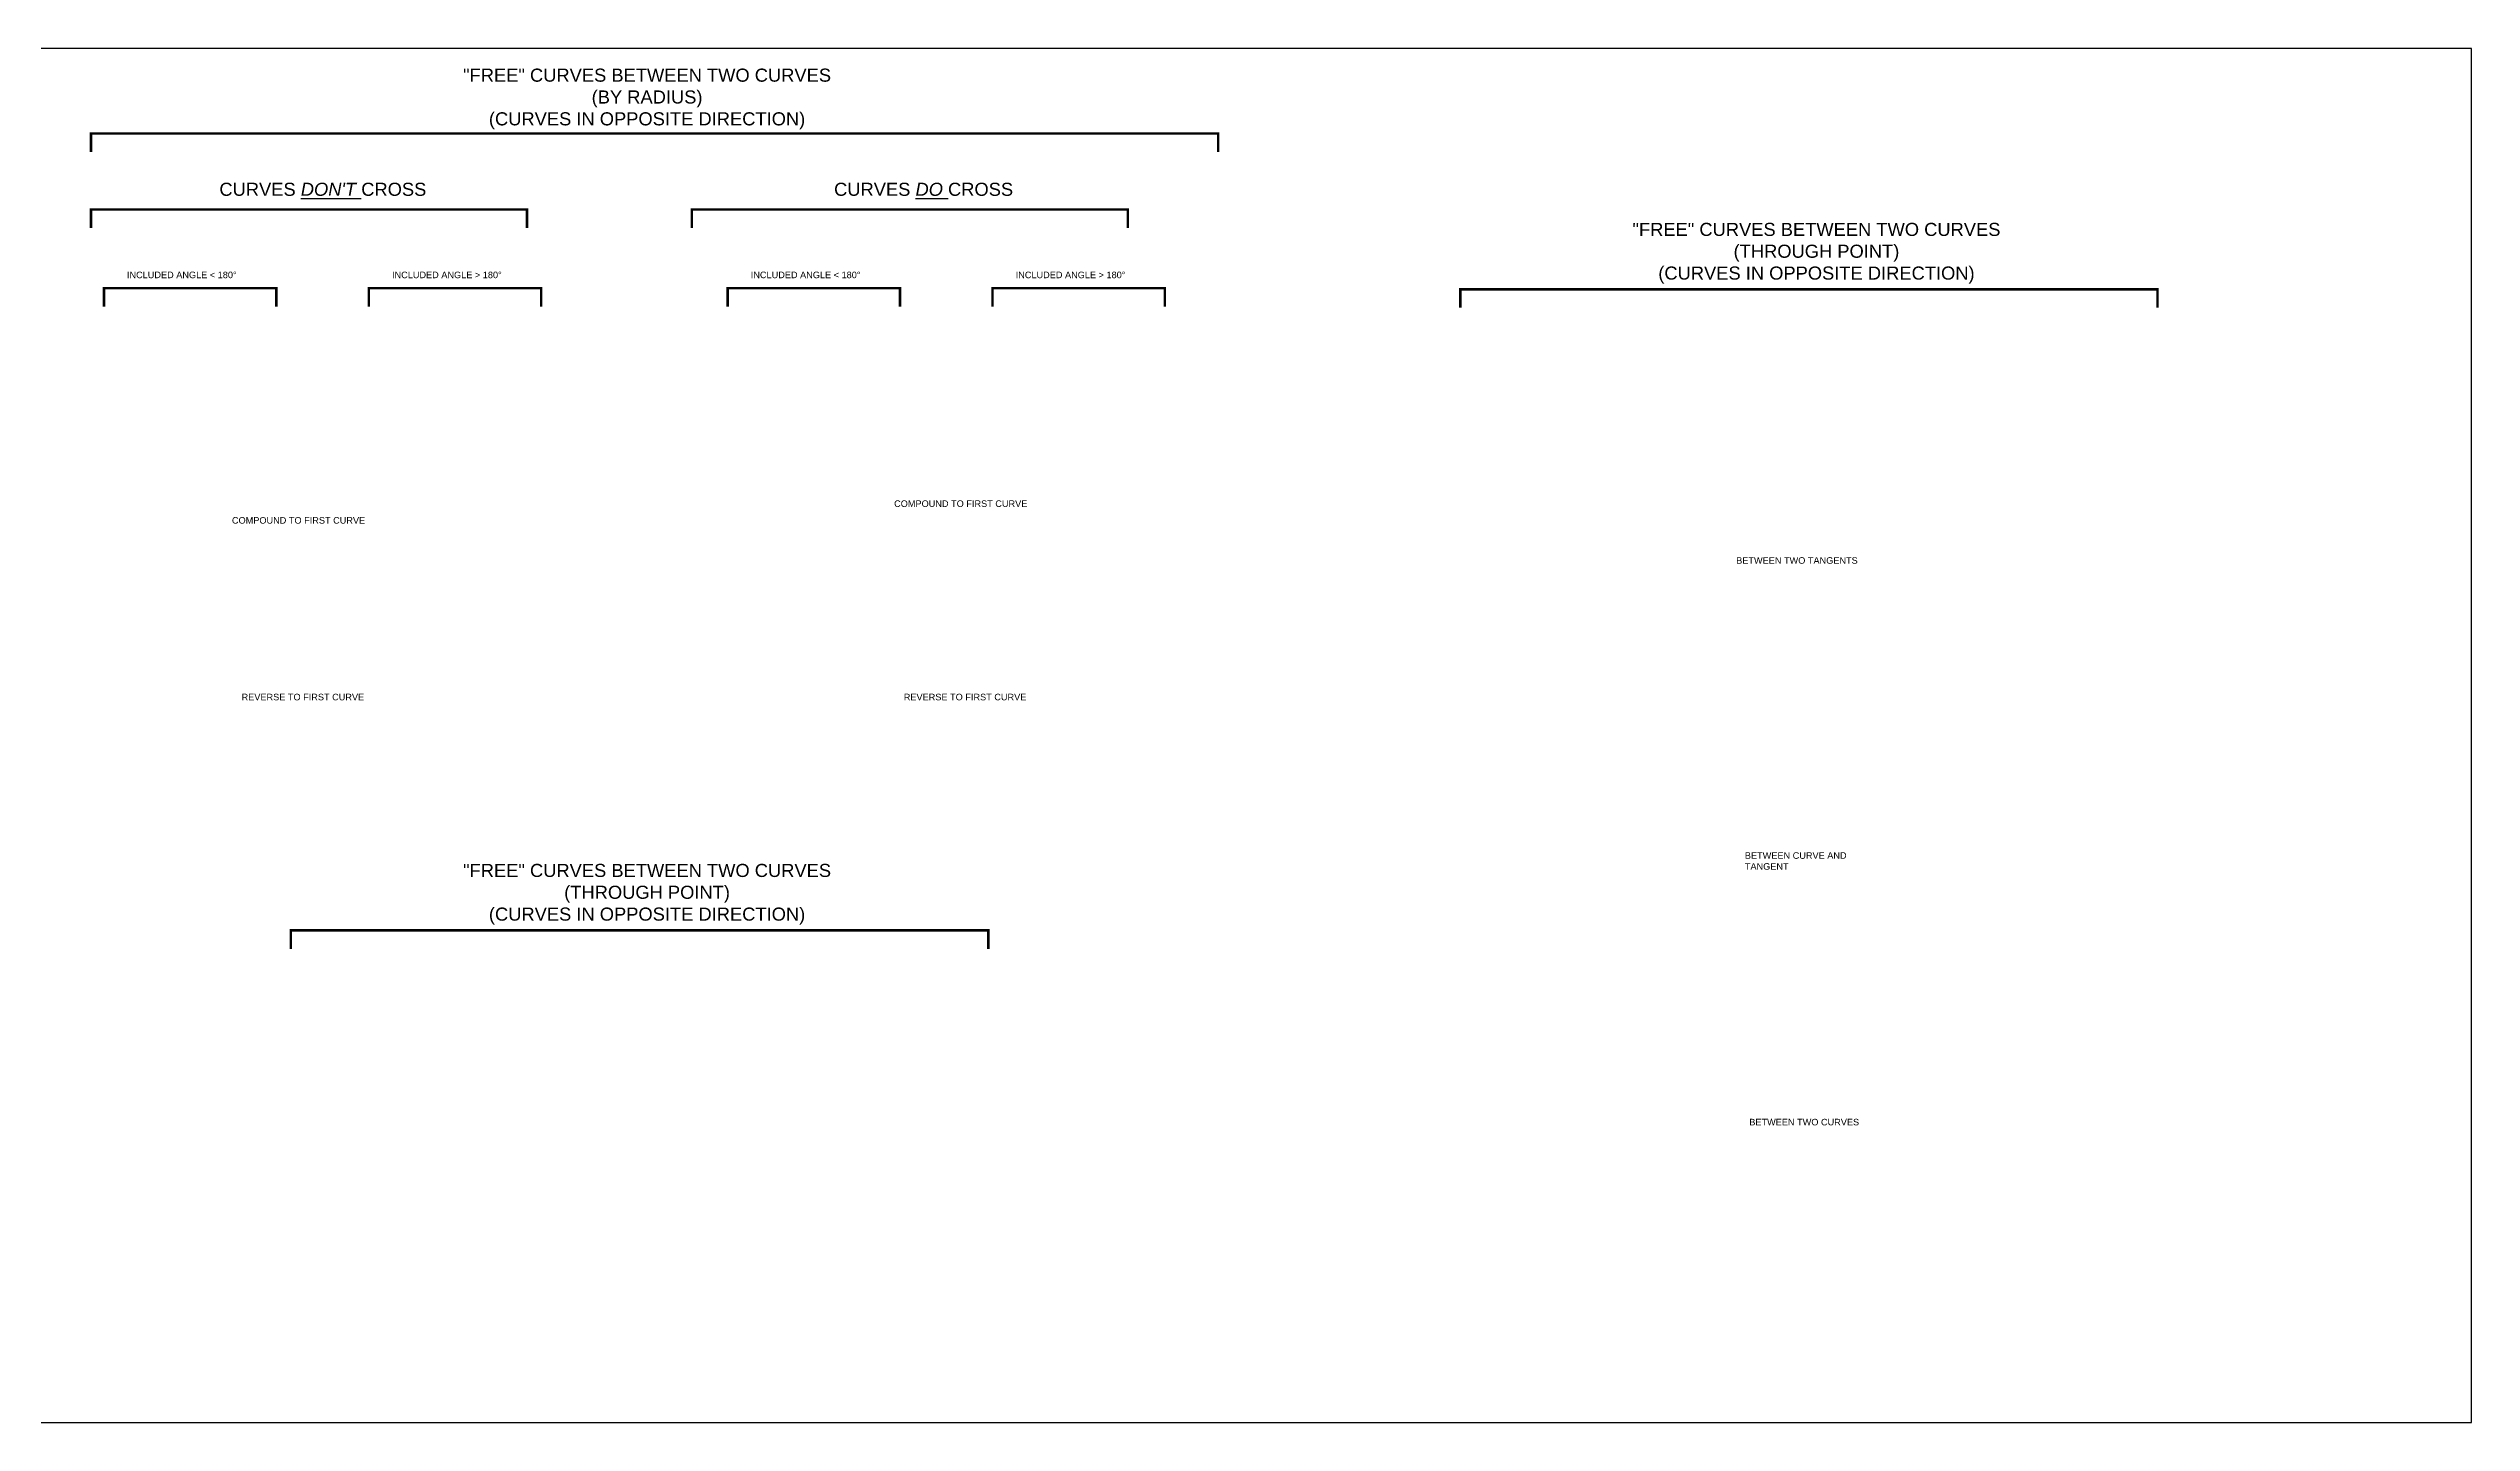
# Model space of a CAD drawing. Header units: feet. Extents: x 1000000 to 1072394, y 992134 to 1026925.
# Drawn here: x 1026994 to 1041785, y 1000000 to 1008392 of the extents above; entities that cross this region are included whole.
import ezdxf

# ---------------------------------------------------------------- set-up
doc = ezdxf.new("R2010")
doc.units = ezdxf.units.FT
doc.header["$LTSCALE"] = 40
doc.header["$MEASUREMENT"] = 0
doc.styles.get("Standard").update_dxf_attribs({"font": 'arial.ttf'})

msp = doc.modelspace()

# ---------------------------------------------------------------- linework, layer by layer
msp.add_lwpolyline([(1000000, 1000000), (1041785, 1000000), (1041785, 1008392), (1000000, 1008392)], close=True)
at = {"const_width": 15}
for points in [[(1034134, 1007760), (1034134, 1007873), (1027254, 1007873), (1027254, 1007760)], [(1029915, 1007296), (1029915, 1007409), (1027254, 1007409), (1027254, 1007296)], [(1033582, 1007296), (1033582, 1007409), (1030921, 1007409), (1030921, 1007296)], [(1028385, 1006815), (1028385, 1006928), (1027333, 1006928), (1027333, 1006815)], [(1030002, 1006815), (1030002, 1006928), (1028950, 1006928), (1028950, 1006815)], [(1032192, 1006815), (1032192, 1006928), (1031140, 1006928), (1031140, 1006815)], [(1033809, 1006815), (1033809, 1006928), (1032757, 1006928), (1032757, 1006815)], [(1039868, 1006808), (1039868, 1006921), (1035612, 1006921), (1035612, 1006808)], [(1032731, 1002893), (1032731, 1003006), (1028474, 1003006), (1028474, 1002893)]]:
    msp.add_lwpolyline(points, dxfattribs=at)

# ---------------------------------------------------------------- texts
for s, insert, char_height, width, attachment_point in [('{\\fArial|b0|i0|c238|p34;"FREE" CURVES BETWEEN \\fArial|b0|i0|c0|p34;TWO \\fArial|b0|i0|c238|p34;CURVE\\fArial|b0|i0|c0|p34;S\\P(BY RADIUS)\\P(CURVES IN OPPOSITE DIRECTION)\\fArial|b0|i0|c238|p34;}', (1030648, 1008269), 80, 2408.37, 2), ("{\\fArial|b0|i0|c238|p34;CURVES \\fArial|b0|i1|c0|p34;\\LDON'T\\fArial|b0|i0|c0|p34;\\l CROSS\\fArial|b0|i0|c238|p34;}", (1028669, 1007572), 80, 2408.37, 2), ('{\\fArial|b0|i0|c238|p34;CURVES \\fArial|b0|i1|c0|p34;\\LDO\\fArial|b0|i0|c0|p34;\\l CROSS\\fArial|b0|i0|c238|p34;}', (1032336, 1007572), 80, 2408.37, 2), ('{\\fArial|b0|i0|c238|p34;"FREE" CURVES BETWEEN \\fArial|b0|i0|c0|p34;TWO \\fArial|b0|i0|c238|p34;CURVE\\fArial|b0|i0|c0|p34;S\\P(THROUGH POINT)\\P(CURVES IN OPPOSITE DIRECTION)\\fArial|b0|i0|c238|p34;}', (1037786, 1007327), 80, 2408.37, 2), ('INCLUDED ANGLE < 180%%d', (1027473, 1007029), 40, 812.15, 1), ('INCLUDED ANGLE > 180%%d', (1029091, 1007029), 40, 812.15, 1), ('INCLUDED ANGLE < 180%%d', (1031281, 1007029), 40, 812.15, 1), ('INCLUDED ANGLE > 180%%d', (1032898, 1007029), 40, 812.15, 1), ('{\\fArial|b0|i0|c0|p34;COMPOUND TO FIRST CURVE\\fArial|b0|i0|c238|p34;}', (1032156, 1005632), 40, 812.15, 1), ('{\\fArial|b0|i0|c0|p34;COMPOUND TO FIRST CURVE\\fArial|b0|i0|c238|p34;}', (1028114, 1005530), 40, 812.15, 1), ('{\\fArial|b0|i0|c0|p34;BETWEEN TWO TANGENTS\\fArial|b0|i0|c238|p34;}', (1037296, 1005285), 40, 812.15, 1), ('{\\fArial|b0|i0|c0|p34;REVERSE TO FIRST CURVE\\fArial|b0|i0|c238|p34;}', (1028173, 1004451), 40, 812.15, 1), ('{\\fArial|b0|i0|c0|p34;REVERSE TO FIRST CURVE\\fArial|b0|i0|c238|p34;}', (1032215, 1004451), 40, 812.15, 1), ('{\\fArial|b0|i0|c238|p34;"FREE" CURVES BETWEEN \\fArial|b0|i0|c0|p34;TWO \\fArial|b0|i0|c238|p34;CURVE\\fArial|b0|i0|c0|p34;S\\P(THROUGH POINT)\\P(CURVES IN OPPOSITE DIRECTION)\\fArial|b0|i0|c238|p34;}', (1030648, 1003412), 80, 2408.37, 2), ('{\\fArial|b0|i0|c0|p34;BETWEEN CURVE AND TANGENT\\fArial|b0|i0|c238|p34;}', (1037349, 1003483), 40, 812.15, 1), ('{\\fArial|b0|i0|c0|p34;BETWEEN TWO CURVES\\fArial|b0|i0|c238|p34;}', (1037376, 1001855), 40, 812.15, 1)]:
    msp.add_mtext(s, dxfattribs=dict(insert=insert, char_height=char_height, width=width, attachment_point=attachment_point))

doc.saveas('drawing.dxf')
